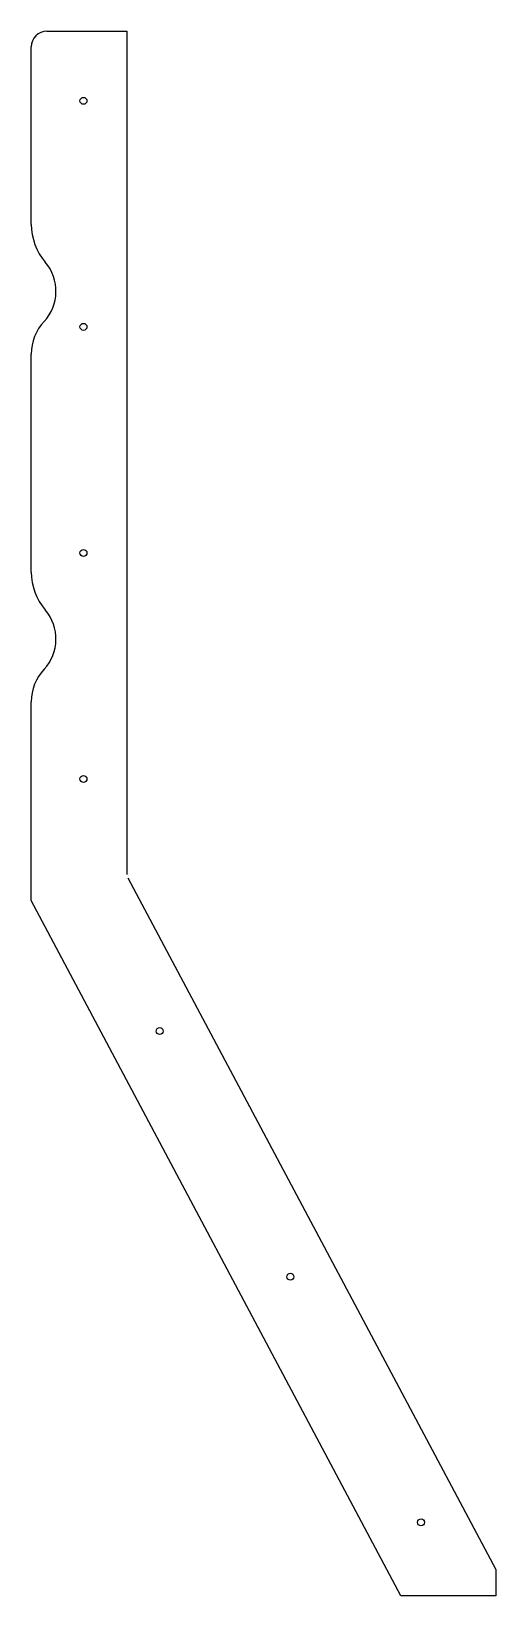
# Model space of a CAD drawing. Header units: millimetres. Extents: x 1039 to 1306, y 451 to 1351.
import ezdxf

# ---------------------------------------------------------------- set-up
doc = ezdxf.new("R2010")
doc.units = ezdxf.units.MM

msp = doc.modelspace()

# ---------------------------------------------------------------- linework, layer by layer
for p, q in [((1048.32, 1350.77), (1094.32, 1350.77)), ((1094.32, 1350.77), (1094.32, 865.77)), ((1039.32, 1239.73), (1039.32, 1341.77)), ((1039.32, 1039.73), (1039.32, 1165.14)), ((1039.32, 850.77), (1039.32, 965.14)), ((1094.81, 863.84), (1306.35, 465.99)), ((1251.88, 450.99), (1039.32, 850.77)), ((1306.35, 465.99), (1306.35, 450.99)), ((1306.35, 450.99), (1251.88, 450.99))]:
    msp.add_line(p, q)
for centre in [(1069.32, 1310.77), (1069.32, 1180.77), (1069.32, 1050.77), (1069.32, 920.77), (1113.19, 775.74), (1188.31, 634.46), (1263.42, 493.19)]:
    msp.add_circle(centre, 2)
for centre, radius, start, end in [((1048.32, 1341.77), 9, 90, 180), ((1072.82, 1239.73), 33.5, 180, 220.48574), ((1027.79, 1201.29), 25.7, 317.18585, 40.48574), ((1066.82, 1165.14), 27.5, 137.18585, 180), ((1072.82, 1039.73), 33.5, 180, 220.48574), ((1027.79, 1001.29), 25.7, 317.18585, 40.48574), ((1066.82, 965.14), 27.5, 137.18585, 180)]:
    msp.add_arc(centre, radius, start, end)

doc.saveas('drawing.dxf')
